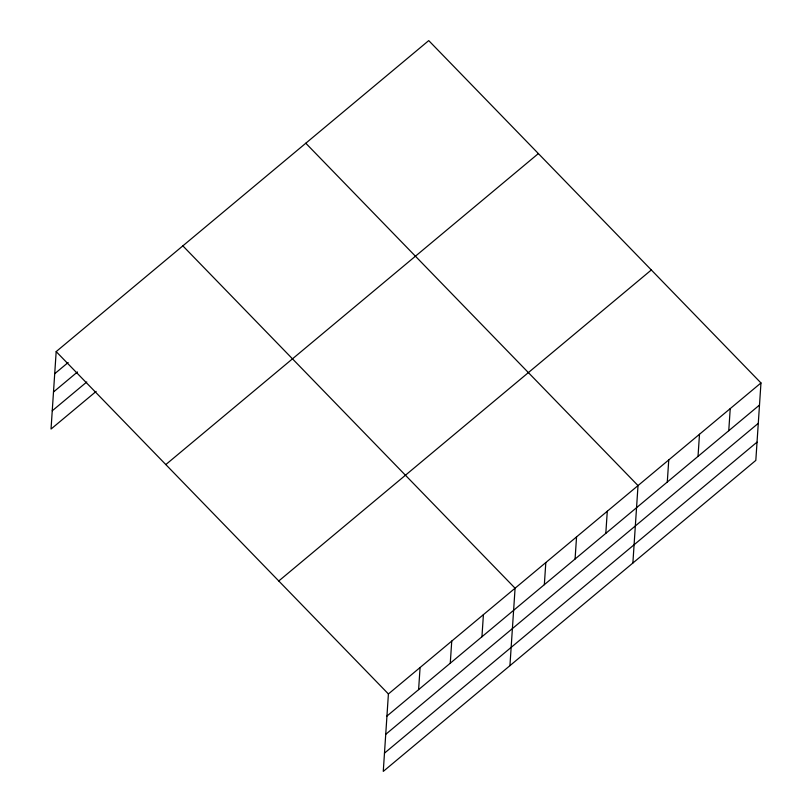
<?xml version="1.0" encoding="UTF-8"?>
<svg xmlns="http://www.w3.org/2000/svg" width="812" height="812" viewBox="0 0 812 812"><rect width="100%" height="100%" fill="white"/><g stroke="black" fill="none" stroke-linecap="round" stroke-linejoin="round"><path stroke-width="1.22" d="M760.966 382.949L388.41 693.956L383.264 771.4L755.82 460.394L760.966 382.949L428.736 40.6L56.18 351.606L51.034 429.051L96.141 391.404M418.606 689.632L420.078 667.515M450.274 663.201L451.746 641.084M481.942 636.77L483.414 614.643M509.936 665.657L515.082 588.213L182.852 245.863M544.344 584.67L545.816 562.554M575.079 559.011L576.55 536.894M605.813 533.352L607.285 511.235M632.873 563.031L638.019 485.576L305.789 143.227M667.291 482.044L668.753 459.927M698.026 456.385L699.487 434.268M728.76 430.725L730.232 408.609M54.708 373.723L68.147 362.507M53.501 391.983L77.485 371.957M52.252 410.791L86.793 381.955M165.821 464.576L538.366 153.58M278.77 580.976L651.326 269.97M386.938 716.072L759.494 405.066M385.73 734.332L758.286 423.326M384.482 753.14L757.028 442.134M56.18 351.606L388.41 693.956"/></g></svg>
